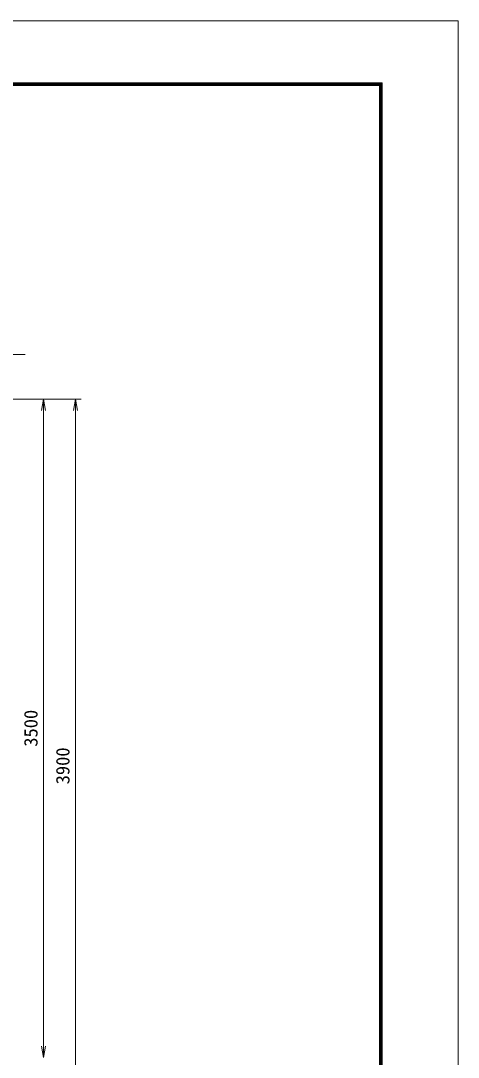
# Model space of a CAD drawing. Units: millimetres, scale not verified. Extents: x -6300 to 6300, y -4455 to 4455.
# Drawn here: x 3972 to 6300, y -1054 to 4455 of the extents above; entities that cross this region are included whole.
import ezdxf
from ezdxf.enums import TextEntityAlignment as Align

# ---------------------------------------------------------------- set-up
doc = ezdxf.new("R2010")
doc.units = ezdxf.units.MM
doc.header["$LTSCALE"] = 30
for name, color, linetype, lineweight in [('0-0_D-STR-TXT', 7, 'Continuous', 9), ('0-1_D-TTL', 7, 'Continuous', 9), ('0-6_D-STR-DIM', 7, 'Continuous', 9), ('0-7_0', 7, 'Continuous', 9)]:
    doc.layers.add(name, color=color, linetype=linetype, lineweight=lineweight)
doc.styles.add('ＭＳ ゴシック', font='')
doc.styles.get('ＭＳ ゴシック').set_extended_font_data('MS Gothic')

# ---------------------------------------------------------------- blocks, each defined once
blk = doc.blocks.new('_Open')
at = {"layer": '0-7_0'}
blk.add_line((-30, 5), (0, 0), dxfattribs=at)
blk.add_lwpolyline([(-30, -5), (0, 0), (-30, 0)], dxfattribs=at)

msp = doc.modelspace()

# ---------------------------------------------------------------- linework, layer by layer
at = {"layer": '0-0_D-STR-TXT'}
msp.add_lwpolyline([(3994.65, 2680.93), (3190.78, 2680.93), (3108.66, 2355.26)], dxfattribs=at)
at = {"layer": '0-1_D-TTL', "color": 2, "lineweight": 18}
msp.add_lwpolyline([(-6299.62, 4455), (6300.38, 4455), (6300.38, -4455), (-6299.62, -4455)], close=True, dxfattribs=at)
at = {"layer": '0-1_D-TTL'}
for points in [[(-5894.62, 4125), (5895.38, 4125), (5895.38, -4125), (-5894.62, -4125)], [(-5890.87, 4121.25), (5891.63, 4121.25), (5891.63, -4121.25), (-5890.87, -4121.25)], [(-5887.12, 4117.5), (5887.88, 4117.5), (5887.88, -4117.5), (-5887.12, -4117.5)], [(-5883.37, 4113.75), (5884.13, 4113.75), (5884.13, -4113.75), (-5883.37, -4113.75)], [(-5879.62, 4110), (5880.38, 4110), (5880.38, -4110), (-5879.62, -4110)]]:
    msp.add_lwpolyline(points, close=True, dxfattribs=at)
at = {"layer": '0-6_D-STR-DIM'}
for p, q in [((3483.04, 2443.84), (4123.04, 2443.84)), ((3483.04, 2443.84), (4293.04, 2443.84)), ((4093.04, -996.16), (4093.04, 2383.84)), ((4263.04, -1396.16), (4263.04, 2383.84))]:
    msp.add_line(p, q, dxfattribs=at)

# ---------------------------------------------------------------- block references
at = {"layer": '0-6_D-STR-DIM', "xscale": 2, "yscale": 2}
for p, rotation in [((4093.04, 2443.84), 90), ((4263.04, 2443.84), 90), ((4093.04, -1056.16), 270)]:
    msp.add_blockref('_Open', p, dxfattribs=dict(at, rotation=rotation))

# ---------------------------------------------------------------- texts
at = {"layer": '0-6_D-STR-DIM', "style": 'ＭＳ ゴシック'}
for s, p in [('3500', (4082.92, 596.15)), ('3900', (4252.92, 396.15))]:
    msp.add_text(s, height=72.14, rotation=90, dxfattribs=at).set_placement(p, align=Align.BOTTOM_LEFT)

doc.saveas('drawing.dxf')
